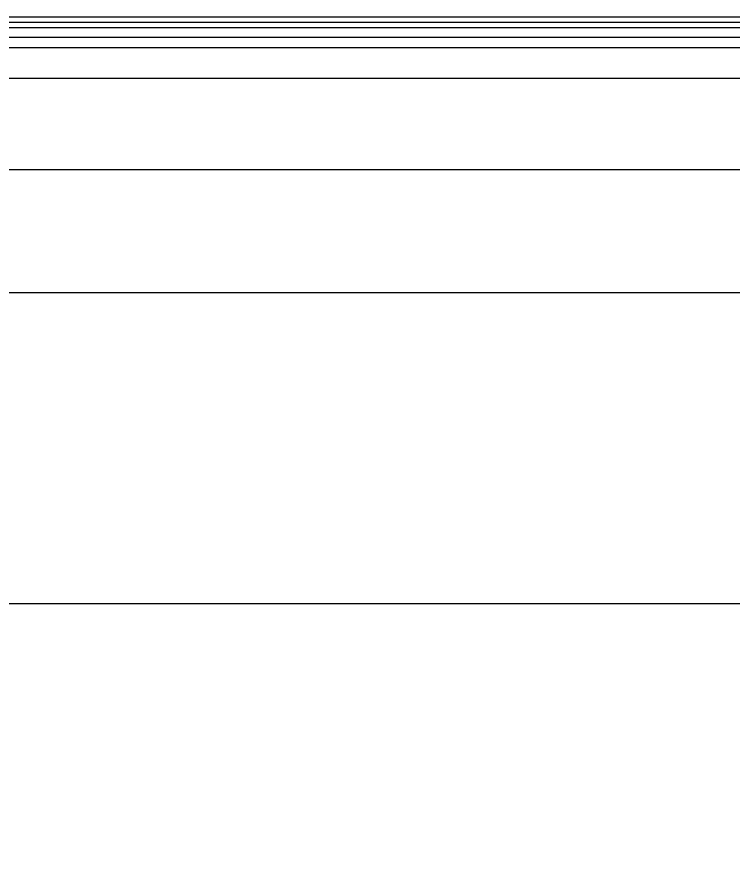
# Model space of a CAD drawing. Header units: inches. Extents: x -605 to 2991212, y -2872845 to 0.
# Drawn here: x 2176891.5 to 2177124.4, y -2629263.6 to -2628988.6 of the extents above; entities that cross this region are included whole.
import ezdxf

# ---------------------------------------------------------------- set-up
doc = ezdxf.new("R2010")
doc.units = ezdxf.units.IN
doc.header["$LTSCALE"] = 600
doc.header["$MEASUREMENT"] = 0
doc.layers.add('DIM', color=251, linetype='Continuous', lineweight=0)
doc.layers.add('PV_STEEL LINE', color=7, linetype='Continuous', lineweight=0)
doc.styles.add('DIM', font='geniso.shx', dxfattribs={"width": 0.85})
doc.dimstyles.new('ST-100', dxfattribs={"dimscale": 100, "dimtxt": 2.5, "dimasz": 2, "dimexe": 0.18, "dimexo": 0.0625, "dimgap": 0.2, "dimtad": 0, "dimdec": 0, "dimzin": 0, "dimdsep": 46, "dimtxsty": 'DIM', "dimblk": 'OPEN90', "dimcen": 0.09, "dimclrd": 256, "dimclrt": 7, "dimadec": 0, "dimazin": 0, "dimtfac": 1, "dimtdec": 0, "dimtofl": 0, "dimtmove": 0, "dimatfit": 3, "dimldrblk": 'OPEN90', "dimfxl": 1, "dimtolj": 1, "dimtzin": 0, "dimlwd": -1, "dimarcsym": 0})

# ---------------------------------------------------------------- blocks, each defined once
blk = doc.blocks.new('*U1330')
at = {"color": 7, "linetype": 'Continuous', "lineweight": 15}
for p, q in [((688525.58, -227652.88), (684535.58, -227652.88)), ((688400.58, -227692.88), (684660.58, -227692.88)), ((684582.58, -227794.16), (688478.58, -227794.16))]:
    blk.add_line(p, q, dxfattribs=at)
at = {"layer": 'PV_STEEL LINE', "color": 250, "linetype": 'ByBlock'}
for p, q in [((684538.58, -227603.01), (688522.58, -227603.01)), ((684538.58, -227623.01), (688522.58, -227623.01))]:
    blk.add_line(p, q, dxfattribs=at)
at = {"layer": 'PV_STEEL LINE', "color": 252, "linetype": 'ByBlock'}
for p, q in [((684538.58, -227604.72), (688522.58, -227604.72)), ((684538.58, -227606.43), (688522.58, -227606.43)), ((684538.58, -227609.65), (688522.58, -227609.65)), ((684538.58, -227613.01), (688522.58, -227613.01))]:
    blk.add_line(p, q, dxfattribs=at)
blk = doc.blocks.new('_Open90')
at = {"color": 0, "linetype": 'ByBlock', "lineweight": -2}
for p, q in [((-0.5, 0.5), (0, 0)), ((0, 0), (-1, 0)), ((0, 0), (-0.5, -0.5))]:
    blk.add_line(p, q, dxfattribs=at)
blk = doc.blocks.new('*D1780')
at = {"layer": 'Defpoints', "color": 0}
for p in [(2176639.15, -2629035.45), (2180869.15, -2629035.45), (2180869.15, -2629696.89)]:
    blk.add_point(p, dxfattribs=at)
at = {"layer": 'DIM', "color": 0, "lineweight": -2}
for p, q in [((2176639.15, -2629496.89), (2176639.15, -2629696.89)), ((2180869.15, -2629496.89), (2180869.15, -2629696.89))]:
    blk.add_line(p, q, dxfattribs=at)
at = {"layer": 'DIM'}
for p, q in [((2176839.15, -2629696.89), (2178402.55, -2629696.89)), ((2180669.15, -2629696.89), (2179105.75, -2629696.89))]:
    blk.add_line(p, q, dxfattribs=at)
at = {"layer": 'DIM', "xscale": 200, "yscale": 200, "zscale": 200, "rotation": 180}
blk.add_blockref('_Open90', (2176639.15, -2629696.89), dxfattribs=at)
at = {"layer": 'DIM', "xscale": 200, "yscale": 200, "zscale": 200}
blk.add_blockref('_Open90', (2180869.15, -2629696.89), dxfattribs=at)
at = {"layer": 'DIM', "color": 7, "insert": (2178754.15, -2629696.89), "char_height": 300, "attachment_point": 5, "style": 'DIM'}
blk.add_mtext('\\A1;4230', dxfattribs=at)

msp = doc.modelspace()

# ---------------------------------------------------------------- block references
at = {"layer": 'PV_STEEL LINE', "linetype": 'ByBlock'}
msp.add_blockref('*U1330', (1492223.57, -2401385.57), dxfattribs=at)

# ---------------------------------------------------------------- dimensions: what is measured, and where the dimension line sits
at = {"layer": 'DIM'}
dim = msp.add_linear_dim(base=(2180869.15, -2629696.89), p1=(2176639.15, -2629035.45), p2=(2180869.15, -2629035.45), dimstyle='ST-100', override={"dimtxt": 3, "dimexe": 0, "dimexo": 0, "dimfxl": 2, "dimfxlon": 1, "dimtfillclr": 256, "dimarcsym": 1}, dxfattribs=at)
dim.commit()
dim.dimension.update_dxf_attribs({"geometry": '*D1780', "text_midpoint": (2178754.15, -2629696.89)})

doc.saveas('drawing.dxf')
